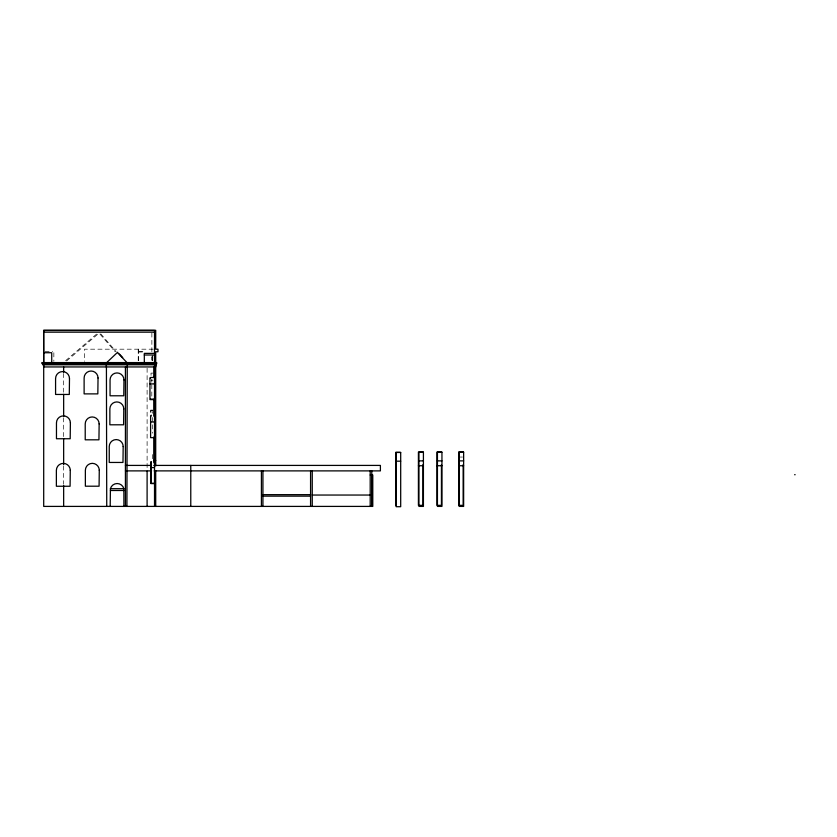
<?xml version="1.0" encoding="UTF-8"?>
<svg xmlns="http://www.w3.org/2000/svg" width="837" height="837" viewBox="0 0 837 837"><rect width="100%" height="100%" fill="white"/><g stroke="black" fill="none" stroke-linecap="round" stroke-linejoin="round"><path stroke-width="0.63" stroke-dasharray="4.18 3.14" d="M65.621 360.674L97.113 333.628M66.604 360.967L98.096 333.921M138.22 352L143.221 351.927M153.286 349.186L84.464 349.186L84.464 361.364M44.989 351.54L52.721 351.54M138.68 351.749L143.545 351.749M152.334 356.949L151.413 356.949L151.413 361.448M152.93 373.114L151.016 373.114L151.078 376.095M151.016 380.207L152.93 380.207M152.826 410.088L150.744 410.088L150.744 413.07M152.889 410.339L150.942 410.339L150.942 413.321M460.256 457.044L462.505 457.044M100.785 333.9L116.071 351.561M99.927 334.057L115.224 351.718M152.732 355.275L152.732 361.396M152.669 356.164L152.669 361.291M152.533 411.511L152.533 413.258M152.533 417.475L152.533 433.189M152.533 454.543L152.533 460.507M152.47 356.164L152.47 361.343M152.334 356.133L152.334 361.448M151.874 332.959L151.874 352.095M151.811 379.255L151.811 382.237M151.811 384.581L151.811 397.941M147.103 368.238L147.103 469.902M138.68 349.186L138.68 361.375M138.22 349.186L138.22 361.406M63.654 373.448L63.654 393.003M63.654 417.768L63.654 437.322M63.654 466L63.654 484.246M53.85 352.722L53.85 361.343"/><path stroke-width="1.26" d="M123.907 506.406L123.866 488.693A6.958 6.958 0 0 0 110.421 488.693L110.191 506.406M154.521 366.941L155.054 363.771M127.255 364.765L126.921 506.406M106.738 362.578L117.63 352.241M144.32 355.003L155.253 354.993L155.253 353.371L144.32 353.371L144.32 362.578M43.639 332.163L154.521 332.163M43.639 352.722L51.727 352.722L51.727 362.578M154.521 363.572L41.85 363.572L41.85 362.578L156.707 362.578L156.707 363.771L154.186 363.771M154.521 364.765L42.907 364.765L42.907 363.572M154.521 377.477L150.482 377.477L150.482 378.272M149.949 383.901L154.521 383.901M150.482 399.144L154.521 399.144M154.521 399.605L149.949 399.605L149.949 377.937M150.608 421.963L154.521 421.963M154.521 437.667L150.608 437.667L150.608 415.999M422.926 452.022L418.416 452.022L418.416 505.339L422.926 505.339L422.926 464.619M441.444 452.022L436.945 452.022L436.945 505.339L441.444 505.339L441.444 464.619M463.143 452.022L458.634 452.022L458.634 505.339L463.143 505.339L463.143 464.619M400.191 452.325L395.692 452.325L395.692 505.653M153.6 460.507L155.713 460.507M418.918 460.873L423.417 460.873M437.437 460.873L441.946 460.873M459.126 460.873L463.635 460.873M396.183 461.177L400.693 461.177M125.424 465.414L151.277 465.414M153.862 465.414L380.396 465.414L380.396 470.886L154.175 470.886M418.416 465.738L423.417 465.738M436.945 465.738L441.946 465.738M458.634 465.738L463.635 465.738M151.215 467.59L154.521 467.59M125.424 470.886L151.56 470.886M794.616 474.715L795.15 474.715M370.195 475.018L372.779 475.018L372.779 506.406L43.702 506.406L43.702 364.754M154.521 483.305L151.215 483.305L151.215 461.626M154.521 483.587L150.88 483.587L150.88 461.909M110.421 488.693L123.866 488.693M110.421 490.492L124.106 490.492M262.933 494.657L310.569 494.657M312.253 495.044L371.921 495.044M262.933 496.142L310.569 496.142M119.325 354.02L122.704 357.598M117.63 352.67L126.921 362.578M106.414 364.765L106.738 506.406M43.378 364.765L43.702 366.941L155.713 366.941L156.247 363.771M372.319 475.018L372.319 506.406M372.12 475.018L372.12 506.406M371.921 475.018L371.921 506.406M371.785 470.886L371.785 475.018M370.195 470.886L370.195 506.406M312.253 470.886L312.253 506.406M310.569 470.886L310.569 506.406M262.933 470.886L262.933 506.406M261.416 470.886L261.416 506.406M190.773 465.414L190.773 506.406M155.713 362.578L155.713 351.749L157.973 351.749L157.973 349.186L155.713 349.186L155.713 330.291L43.702 330.291L43.702 362.578L43.639 330.448L154.521 330.448L154.521 353.371M155.713 364.754L155.713 466M155.713 470.509L155.713 506.406M155.515 362.578L155.515 363.771M154.521 354.993L154.521 506.406M153.862 366.941L153.862 377.529M153.862 399.333L153.862 416.177M153.862 436.904L153.862 462.819M151.215 415.142L151.215 415.947M147.103 471.21L147.103 506.406M128.772 362.578L128.772 363.572M127.716 363.572L127.716 364.765M125.424 366.941L125.424 506.406M105.943 363.572L105.943 364.765M104.887 362.578L104.887 363.572M63.654 366.941L63.654 372.151M63.654 394.311L63.654 416.47M63.654 438.619L63.654 464.692M63.654 485.544L63.654 506.406M69.492 378.544L69.293 394.457L55.577 394.457L55.577 378.544A6.958 6.958 0 0 1 62.534 371.586A6.958 6.958 0 0 1 69.492 378.544M70.392 422.842L70.193 438.745L56.466 438.745L56.466 422.842A6.958 6.958 0 0 1 63.424 415.884A6.958 6.958 0 0 1 70.392 422.842M70.287 470.342L70.088 486.255L56.372 486.255L56.372 470.342A6.958 6.958 0 0 1 63.33 463.384A6.958 6.958 0 0 1 70.287 470.342M98.034 377.979L97.835 393.882L84.118 393.882L84.118 377.979A6.958 6.958 0 0 1 91.076 371.021A6.958 6.958 0 0 1 98.034 377.979M99.143 423.909L98.944 439.812L85.217 439.812L85.217 423.909A6.958 6.958 0 0 1 92.185 416.952A6.958 6.958 0 0 1 99.143 423.909M99.279 470.3L99.08 486.203L85.364 486.203L85.364 470.3A6.958 6.958 0 0 1 92.321 463.342A6.958 6.958 0 0 1 99.279 470.3M123.97 379.883L123.771 395.786L110.055 395.786L110.055 379.883A6.958 6.958 0 0 1 117.013 372.925A6.958 6.958 0 0 1 123.97 379.883M123.175 446.539L122.976 462.453L109.249 462.453L109.249 446.539A6.958 6.958 0 0 1 116.217 439.582A6.958 6.958 0 0 1 123.175 446.539M123.792 408.885L123.594 424.798L109.867 424.798L109.867 408.885A6.958 6.958 0 0 1 116.835 401.927A6.958 6.958 0 0 1 123.792 408.885M423.417 452.168L418.918 452.168L418.918 506.406L423.417 506.406L423.417 452.168M441.946 452.168L437.437 452.168L437.437 506.406L441.946 506.406L441.946 452.168M463.635 452.168L459.126 452.168L459.126 506.406L463.635 506.406L463.635 452.168M400.693 452.472L396.183 452.472L396.183 506.709L400.693 506.709L400.693 452.472"/></g></svg>
